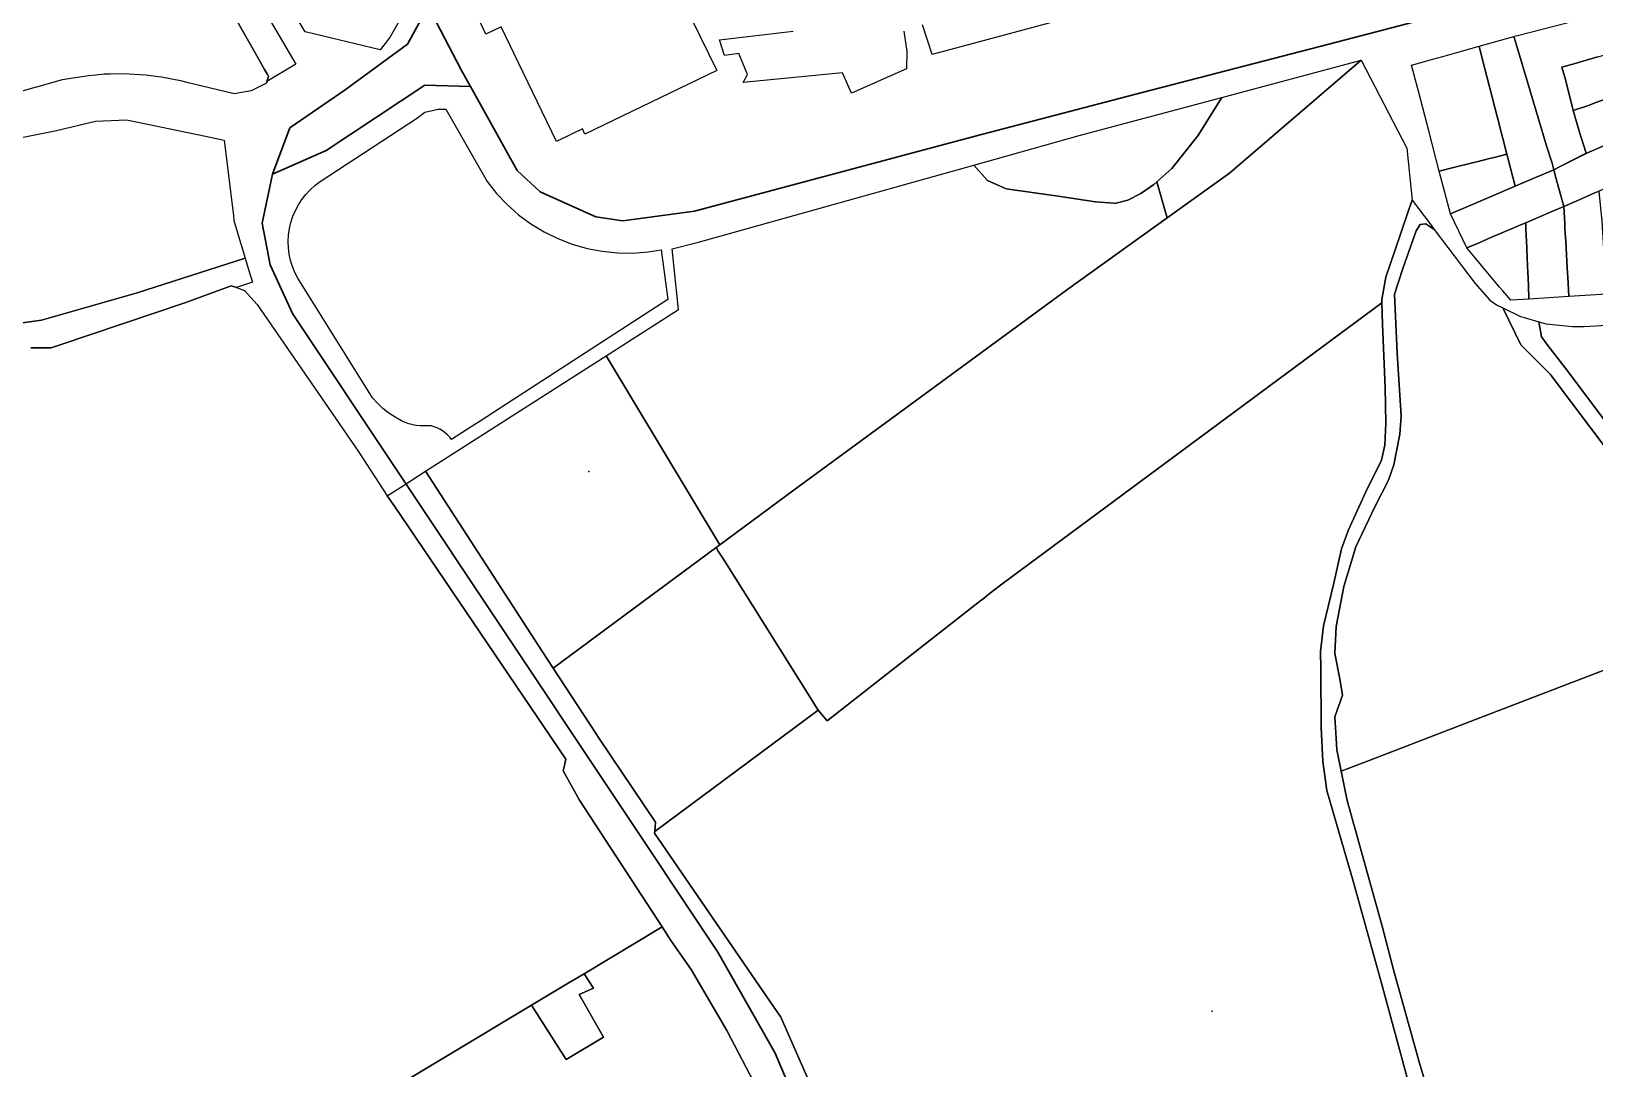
# Model space of a CAD drawing. Header units: metres. Extents: x 3 to 1027712, y 40 to 4430649.
# Drawn here: x 510162.5 to 510570.9, y 4411017.9 to 4411289 of the extents above; entities that cross this region are included whole.
import ezdxf

# ---------------------------------------------------------------- set-up
doc = ezdxf.new("R2010")
doc.units = ezdxf.units.M
doc.header["$MEASUREMENT"] = 0
doc.layers.add('A.ES.SDGC.CP.07003.cadastralparcel — CadastralParcel', color=1, linetype='Continuous')
doc.layers.add('Carreteras_5_km', color=2, linetype='Continuous', lineweight=30)
doc.layers.add('Yacimientos_arqueologicos', color=7, linetype='Continuous', true_color=0x160844)

msp = doc.modelspace()

# ---------------------------------------------------------------- linework, layer by layer
at = {"layer": 'A.ES.SDGC.CP.07003.cadastralparcel — CadastralParcel', "color": 7, "linetype": 'Continuous', "flags": 128}
for points in [[(510206.64, 4411322.92), (510231.63, 4411280.33), (510224.06, 4411275.83), (510224.43, 4411277.18), (510224.18, 4411277.63), (510223.4, 4411278.98), (510220.16, 4411284.69), (510218.52, 4411287.57), (510216.25, 4411291.58)], [(510258.69, 4411291.8), (510256.97, 4411288.69), (510256.24, 4411287.54), (510254.98, 4411285.74), (510253.64, 4411284.08), (510253.64, 4411284.08), (510234.03, 4411288.79), (510214.57, 4411321.58)], [(510480.87, 4411305.26), (510397.82, 4411282.9), (510395.29, 4411290.6)], [(510571.72, 4411282.27), (510567.78, 4411281.13), (510565.79, 4411280.55), (510562.33, 4411279.55), (510563.25, 4411276.37), (510565.27, 4411268.3), (510566.93, 4411262.58), (510567.32, 4411261.22), (510568.66, 4411257.1), (510568.67, 4411257.07), (510568.67, 4411257.07), (510561.84, 4411253.61), (510560.19, 4411252.77), (510560, 4411253.48), (510559.72, 4411254.52), (510558.31, 4411259.04), (510553.93, 4411273.69), (510550.19, 4411286.16), (510549.75, 4411287.63), (510550.22, 4411287.75), (510550.68, 4411287.87), (510573.47, 4411293.71)], [(510216.25, 4411291.58), (510218.52, 4411287.57), (510220.16, 4411284.69), (510223.4, 4411278.98), (510224.18, 4411277.63), (510224.43, 4411277.18), (510223.95, 4411275.44), (510219.93, 4411273.43), (510215.51, 4411272.59), (510210.76, 4411273.74), (510203.12, 4411275.6), (510201.9, 4411275.89), (510198.81, 4411276.55), (510196.55, 4411276.93), (510195.69, 4411277.07), (510192.55, 4411277.45), (510189.4, 4411277.69), (510188.04, 4411277.74), (510186.25, 4411277.81), (510183.08, 4411277.77), (510182.14, 4411277.73), (510182.14, 4411277.73), (510181.55, 4411277.71), (510179.4, 4411277.5), (510177.52, 4411277.33), (510173.44, 4411276.7), (510170.57, 4411276.27), (510167.18, 4411275.31), (510166.02, 4411274.98), (510163.85, 4411274.35), (510163.74, 4411274.33), (510157, 4411272.48)], [(510390.42, 4411289), (510391.21, 4411283.63), (510391.09, 4411279.18), (510376.78, 4411272.81), (510374.42, 4411278.13), (510348.42, 4411275.57), (510349.62, 4411277.62), (510347.34, 4411283.14), (510343.61, 4411282.66), (510342.29, 4411286.75), (510361.5, 4411288.98)], [(510524.82, 4411004.66), (510515.19, 4411040.27), (510507.77, 4411066.93), (510500.88, 4411090.59), (510499.82, 4411098.18), (510499.46, 4411107.01), (510499.33, 4411122.48), (510499.29, 4411126.93), (510500, 4411133.64), (510502.65, 4411144.41), (510504.77, 4411153.77), (510506.54, 4411158.71), (510511.13, 4411168.6), (510515.2, 4411176.9), (510516.08, 4411180.78), (510516.29, 4411186.54), (510516.12, 4411195.89), (510515.41, 4411212.31), (510515.25, 4411218), (510515.23, 4411218.84), (510516.29, 4411224.67), (510520.18, 4411235.97), (510522.35, 4411242.35), (510523.18, 4411244.8), (510528.14, 4411238.27), (510528.14, 4411238.27), (510528.97, 4411237.18), (510526.73, 4411238.63), (510525.31, 4411238.45), (510524.25, 4411236.86), (510520.72, 4411226.97), (510518.6, 4411220.26), (510519.29, 4411204.84), (510520.35, 4411188.42), (510520, 4411183.66), (510518.41, 4411175.71), (510517, 4411171.65), (510513.45, 4411164.68), (510508.5, 4411154.26), (510505.32, 4411143.85), (510503.38, 4411133.43), (510503.03, 4411126.37), (510504.26, 4411119.73), (510504.96, 4411115.49), (510503.02, 4411109.84), (510503.36, 4411104.25), (510503.55, 4411101.19), (510504.66, 4411095.66), (510506.2, 4411087.95), (510515.4, 4411055.15), (510518.58, 4411042.79), (510519.53, 4411039.38), (510525.12, 4411019.31), (510527.06, 4411012.95)], [(510608, 4411135.32), (510540.87, 4411109.56), (510511.95, 4411098.46), (510504.66, 4411095.66), (510503.55, 4411101.19), (510503.36, 4411104.25), (510503.36, 4411104.25), (510503.02, 4411109.84), (510504.96, 4411115.49), (510504.26, 4411119.73), (510503.03, 4411126.37), (510503.38, 4411133.43), (510505.32, 4411143.85), (510508.5, 4411154.26), (510513.45, 4411164.68), (510517, 4411171.65), (510518.41, 4411175.71), (510520, 4411183.66), (510520.35, 4411188.42), (510519.29, 4411204.84), (510518.6, 4411220.26), (510520.72, 4411226.97), (510524.25, 4411236.86), (510525.31, 4411238.45), (510526.73, 4411238.63), (510528.97, 4411237.18), (510539.69, 4411223.05), (510543.5, 4411218.74), (510545.2, 4411217.5), (510546.91, 4411216.67), (510551.58, 4411207.05), (510559.25, 4411199.39), (510575.18, 4411178.17)], [(510150.7, 4411211.51), (510165.17, 4411213.45), (510190.13, 4411220.66), (510218.39, 4411229.71), (510219.28, 4411226.74), (510220.29, 4411223.42), (510216.1, 4411221.97), (510214.72, 4411222.44), (510202.88, 4411218.13), (510169.54, 4411206.89), (510167.73, 4411206.27), (510162.43, 4411206.21)], [(510162.43, 4411206.21), (510167.73, 4411206.27), (510169.54, 4411206.89), (510202.88, 4411218.13), (510214.72, 4411222.44), (510216.1, 4411221.97), (510218.23, 4411221.24), (510221.53, 4411217.57), (510241, 4411189.29), (510248.09, 4411178.95), (510255.5, 4411167.62), (510257.35, 4411164.89), (510302.15, 4411098.78), (510301.68, 4411096.78), (510301.43, 4411095.69), (510305.72, 4411088.07), (510327.26, 4411054.93), (510306.91, 4411042.72), (510302.75, 4411040.22), (510293.18, 4411034.48), (510250.87, 4411009.1)], [(510365.63, 4411014.73), (510358.25, 4411031.4), (510352.76, 4411039.5), (510325.32, 4411079.42), (510325.36, 4411079.88), (510368.07, 4411111.61), (510370.42, 4411108.82), (510410.18, 4411139.95), (510411.45, 4411140.94), (510412.72, 4411141.94), (510416.02, 4411144.52), (510416.02, 4411144.52), (510515.25, 4411218), (510515.41, 4411212.31), (510516.12, 4411195.89), (510516.29, 4411186.54), (510516.08, 4411180.78), (510515.2, 4411176.9), (510511.13, 4411168.6), (510506.54, 4411158.71), (510504.77, 4411153.77), (510502.65, 4411144.41), (510500, 4411133.64), (510499.29, 4411126.93), (510499.33, 4411122.48), (510499.46, 4411107.01), (510499.82, 4411098.18), (510500.88, 4411090.59), (510507.77, 4411066.93), (510515.19, 4411040.27), (510524.82, 4411004.66)], [(510575.18, 4411178.17), (510559.25, 4411199.39), (510551.58, 4411207.05), (510546.91, 4411216.67), (510546.91, 4411216.67), (510551.47, 4411214.45), (510552.19, 4411214.24), (510556.32, 4411213.05), (510557.01, 4411209.1), (510558.59, 4411206.89), (510563.8, 4411200.26), (510574.9, 4411185.32)], [(510352.25, 4411012.39), (510344.15, 4411027.87), (510334.85, 4411043.83), (510329.56, 4411051.39), (510327.26, 4411054.93), (510305.72, 4411088.07), (510301.43, 4411095.69), (510301.68, 4411096.78), (510302.15, 4411098.78), (510257.35, 4411164.89), (510255.5, 4411167.62), (510259.97, 4411170.48), (510265.45, 4411173.99), (510296, 4411126.81), (510298.79, 4411122.56), (510310.06, 4411105.38), (510310.88, 4411104.16), (510325.56, 4411082.28), (510325.36, 4411079.88), (510325.32, 4411079.42), (510352.76, 4411039.5), (510358.25, 4411031.4), (510365.63, 4411014.73)], [(510527.06, 4411012.95), (510525.12, 4411019.31), (510519.53, 4411039.38), (510518.58, 4411042.79), (510515.4, 4411055.15), (510506.2, 4411087.95), (510504.66, 4411095.66), (510511.95, 4411098.46), (510540.87, 4411109.56), (510608, 4411135.32)]]:
    msp.add_lwpolyline(points, dxfattribs=at)
for points in [[(510341.55, 4411278.69), (510307.13, 4411262.09), (510306.47, 4411263.45), (510299.72, 4411260.18), (510289.77, 4411280.72), (510285.2, 4411290.15), (510281.27, 4411288.24), (510279.04, 4411292.83), (510283.72, 4411295.1), (510281.97, 4411298.7), (510284.67, 4411300.01), (510285.9, 4411297.47), (510288.69, 4411298.82), (510289.78, 4411296.57), (510294.28, 4411298.75), (510293.19, 4411301), (510303.54, 4411306.02), (510310.59, 4411291.47), (510330.64, 4411301.18), (510341.55, 4411278.69)], [(510540.7, 4411285.07), (510541.43, 4411282.21), (510545.5, 4411266.31), (510545.8, 4411265.15), (510546.03, 4411264.24), (510546.88, 4411260.92), (510547.92, 4411256.84), (510544.63, 4411256.02), (510543.39, 4411255.71), (510540.06, 4411254.88), (510539.32, 4411254.7), (510533.67, 4411253.29), (510530.28, 4411252.45), (510527.52, 4411262.95), (510524.9, 4411272.92), (510523.01, 4411280.1), (510525.19, 4411280.72), (510528.56, 4411281.66), (510531.2, 4411282.4), (510534.87, 4411283.43), (510540.7, 4411285.07)], [(510549.75, 4411287.63), (510550.19, 4411286.16), (510553.93, 4411273.69), (510558.31, 4411259.04), (510559.72, 4411254.52), (510560, 4411253.48), (510560.19, 4411252.77), (510555.41, 4411250.74), (510550.06, 4411248.46), (510548.26, 4411255.51), (510547.92, 4411256.84), (510546.88, 4411260.92), (510546.03, 4411264.24), (510545.8, 4411265.15), (510545.5, 4411266.31), (510541.43, 4411282.21), (510540.7, 4411285.07), (510549.75, 4411287.63)], [(510586.95, 4411275.96), (510584, 4411274.92), (510571.39, 4411270.46), (510569.85, 4411269.79), (510568.98, 4411269.51), (510565.27, 4411268.3), (510563.25, 4411276.37), (510562.33, 4411279.55), (510565.79, 4411280.55), (510567.78, 4411281.13), (510571.72, 4411282.27), (510572.63, 4411282.53), (510574.07, 4411282.95), (510575.87, 4411283.47), (510580.28, 4411284.75), (510584.25, 4411285.9), (510584.42, 4411284.94), (510586.66, 4411276.74), (510586.95, 4411275.96)], [(510521.84, 4411258.39), (510523.18, 4411244.8), (510522.35, 4411242.35), (510520.18, 4411235.97), (510516.29, 4411224.67), (510515.23, 4411218.84), (510515.25, 4411218), (510416.02, 4411144.52), (510412.72, 4411141.94), (510411.45, 4411140.94), (510410.18, 4411139.95), (510370.42, 4411108.82), (510368.07, 4411111.61), (510353.13, 4411135.32), (510343.71, 4411150.34), (510342.77, 4411151.83), (510341.96, 4411153.13), (510341.38, 4411154.06), (510342.32, 4411154.75), (510361.73, 4411169.11), (510389.44, 4411189.43), (510433.27, 4411221.57), (510459.21, 4411240.21), (510475.48, 4411251.91), (510509.9, 4411281.42), (510521.84, 4411258.39)], [(510458.44, 4411242.93), (510456.54, 4411249.61), (510460.41, 4411253.12), (510467.2, 4411261.6), (510473.48, 4411271.67), (510509.9, 4411281.42), (510475.48, 4411251.91), (510459.21, 4411240.21), (510458.44, 4411242.93)], [(510569.01, 4411257.24), (510568.67, 4411257.07), (510568.66, 4411257.1), (510567.32, 4411261.22), (510566.93, 4411262.58), (510565.27, 4411268.3), (510568.98, 4411269.51), (510569.85, 4411269.79), (510571.39, 4411270.46), (510584, 4411274.92), (510586.95, 4411275.96), (510589.6, 4411268.77), (510590.7, 4411266.3), (510588.41, 4411265.34), (510587.91, 4411265.14), (510573.44, 4411259.09), (510569.01, 4411257.24)], [(510263.41, 4411266.38), (510263.49, 4411266.43), (510265.3, 4411267.84), (510268.76, 4411268.64), (510270.82, 4411268.63), (510281.55, 4411249.72), (510284.03, 4411246.6), (510286.79, 4411243.68), (510289.79, 4411241.03), (510293.03, 4411238.65), (510296.45, 4411236.56), (510300.05, 4411234.79), (510303.8, 4411233.35), (510307.66, 4411232.23), (510311.6, 4411231.47), (510315.6, 4411231.06), (510319.6, 4411231), (510323.61, 4411231.3), (510327.07, 4411231.88), (510328.77, 4411218.84), (510310.22, 4411206.83), (510286.75, 4411191.63), (510279.78, 4411187.11), (510276.48, 4411184.98), (510274.99, 4411184.01), (510272.3, 4411182.27), (510271.79, 4411182.92), (510271.23, 4411183.51), (510270.61, 4411184.05), (510269.95, 4411184.53), (510269.25, 4411184.96), (510268.51, 4411185.32), (510267.74, 4411185.61), (510266.95, 4411185.83), (510265.36, 4411185.87), (510265.12, 4411185.88), (510264.1, 4411185.87), (510263.09, 4411185.96), (510262.08, 4411186.14), (510261.91, 4411186.19), (510261.1, 4411186.41), (510260.15, 4411186.77), (510259.23, 4411187.21), (510257.51, 4411188.13), (510255.89, 4411189.2), (510254.36, 4411190.41), (510252.95, 4411191.75), (510251.66, 4411193.22), (510232.09, 4411224.46), (510231.33, 4411225.95), (510230.7, 4411227.5), (510230.21, 4411229.1), (510229.87, 4411230.73), (510229.66, 4411232.39), (510229.61, 4411234.06), (510229.69, 4411235.73), (510229.93, 4411237.39), (510230.31, 4411239.02), (510230.83, 4411240.61), (510231.48, 4411242.14), (510232.27, 4411243.62), (510233.19, 4411245.02), (510234.22, 4411246.33), (510235.36, 4411247.55), (510236.61, 4411248.67), (510237.95, 4411249.67), (510263.41, 4411266.38)], [(510412.23, 4411249.94), (510408.74, 4411254.01), (510436.23, 4411261.69), (510473.48, 4411271.67), (510467.2, 4411261.6), (510460.41, 4411253.12), (510456.54, 4411249.61), (510455.74, 4411248.88), (510452.34, 4411246.55), (510448.95, 4411244.85), (510445.55, 4411244), (510445.32, 4411244.02), (510440.46, 4411244.43), (510430.7, 4411245.91), (510417.12, 4411247.82), (510412.23, 4411249.94)], [(510115.58, 4411265.12), (510120.84, 4411264.87), (510124.91, 4411264.68), (510153.34, 4411259.91), (510169.11, 4411262.99), (510179.29, 4411265.51), (510187.41, 4411265.86), (510191.2, 4411265.07), (510207.97, 4411261.53), (510212.92, 4411260.49), (510215.29, 4411240.75), (510215.44, 4411239.48), (510216.14, 4411237.15), (510218.39, 4411229.71), (510190.13, 4411220.66), (510165.17, 4411213.45), (510150.7, 4411211.51), (510145.08, 4411210.43), (510143.21, 4411209.73), (510115.58, 4411265.12)], [(510569.01, 4411257.24), (510573.44, 4411259.09), (510587.91, 4411265.14), (510588.41, 4411265.34), (510590.7, 4411266.3), (510590.77, 4411266.11), (510590.88, 4411265.82), (510592, 4411263.01), (510593.35, 4411259.97), (510594.83, 4411256.98), (510592.11, 4411255.81), (510590.21, 4411255), (510586.91, 4411253.58), (510576.26, 4411249), (510572.22, 4411247.27), (510570.49, 4411246.53), (510569.17, 4411245.96), (510565.99, 4411244.59), (510562.78, 4411243.21), (510561.92, 4411246.35), (510560.83, 4411250.4), (510560.19, 4411252.77), (510561.84, 4411253.61), (510569.01, 4411257.24)], [(510533.21, 4411241.3), (510530.28, 4411252.45), (510533.67, 4411253.29), (510539.32, 4411254.7), (510540.06, 4411254.88), (510543.39, 4411255.71), (510544.63, 4411256.02), (510547.92, 4411256.84), (510548.26, 4411255.51), (510550.06, 4411248.46), (510547.87, 4411247.53), (510545.66, 4411246.59), (510533.21, 4411241.3)], [(510342.32, 4411154.75), (510312.66, 4411204.18), (510331.58, 4411216.28), (510329.87, 4411232.08), (510336.74, 4411233.88), (510408.74, 4411254.01), (510412.23, 4411249.94), (510417.12, 4411247.82), (510430.7, 4411245.91), (510440.46, 4411244.43), (510445.32, 4411244.02), (510445.55, 4411244), (510448.95, 4411244.85), (510452.34, 4411246.55), (510455.74, 4411248.88), (510456.54, 4411249.61), (510458.44, 4411242.93), (510459.21, 4411240.21), (510433.27, 4411221.57), (510389.44, 4411189.43), (510361.73, 4411169.11), (510342.32, 4411154.75)], [(510560.19, 4411252.77), (510560.83, 4411250.4), (510561.92, 4411246.35), (510562.78, 4411243.21), (510558.88, 4411241.54), (510552.86, 4411238.95), (510551.76, 4411238.48), (510545.8, 4411235.92), (510543.96, 4411235.13), (510540.67, 4411233.72), (510537.49, 4411232.35), (510533.21, 4411241.3), (510545.66, 4411246.59), (510547.87, 4411247.53), (510550.06, 4411248.46), (510555.41, 4411250.74), (510560.19, 4411252.77)], [(510572.68, 4411240.11), (510572.7, 4411239.83), (510572.83, 4411237.72), (510572.91, 4411236.42), (510573.72, 4411223.85), (510573.95, 4411220.31), (510564.12, 4411219.66), (510563.91, 4411223.25), (510563.69, 4411227.17), (510563.3, 4411234.01), (510563.11, 4411237.31), (510563.03, 4411238.77), (510562.78, 4411243.21), (510565.99, 4411244.59), (510569.17, 4411245.96), (510570.49, 4411246.53), (510571.92, 4411247.14), (510572.68, 4411240.11)], [(510553.7, 4411218.97), (510553.55, 4411222.6), (510553.41, 4411225.99), (510553.34, 4411227.56), (510553.05, 4411234.4), (510553.01, 4411235.33), (510552.91, 4411237.63), (510552.86, 4411238.95), (510558.88, 4411241.54), (510562.78, 4411243.21), (510563.03, 4411238.77), (510563.11, 4411237.31), (510563.3, 4411234.01), (510563.69, 4411227.17), (510563.91, 4411223.25), (510564.12, 4411219.66), (510553.7, 4411218.97)], [(510548.94, 4411218.66), (510546.89, 4411221.12), (510546.03, 4411222.14), (510539.62, 4411229.8), (510537.49, 4411232.35), (510540.67, 4411233.72), (510543.96, 4411235.13), (510545.8, 4411235.92), (510551.76, 4411238.48), (510552.86, 4411238.95), (510552.91, 4411237.63), (510553.01, 4411235.33), (510553.05, 4411234.4), (510553.34, 4411227.56), (510553.41, 4411225.99), (510553.55, 4411222.6), (510553.7, 4411218.97), (510548.94, 4411218.66)], [(510556.32, 4411213.05), (510558.17, 4411212.52), (510565.1, 4411211.79), (510568.15, 4411211.86), (510601.74, 4411213.84), (510620.59, 4411211.64), (510637.91, 4411208.34), (510642.43, 4411206.6), (510642.58, 4411206.53), (510579.18, 4411180.16), (510574.9, 4411185.32), (510563.8, 4411200.26), (510558.59, 4411206.89), (510557.01, 4411209.1), (510556.32, 4411213.05)], [(510296, 4411126.81), (510265.45, 4411173.99), (510312.66, 4411204.18), (510342.32, 4411154.75), (510341.38, 4411154.06), (510319.97, 4411138.22), (510298.79, 4411122.56), (510296, 4411126.81)], [(510310.06, 4411105.38), (510298.79, 4411122.56), (510319.97, 4411138.22), (510341.38, 4411154.06), (510341.96, 4411153.13), (510342.77, 4411151.83), (510343.71, 4411150.34), (510353.13, 4411135.32), (510368.07, 4411111.61), (510325.36, 4411079.88), (510325.56, 4411082.28), (510310.88, 4411104.16), (510310.06, 4411105.38)], [(510267.16, 4410980.34), (510250.87, 4411009.1), (510293.18, 4411034.48), (510302.19, 4411020.28), (510311.98, 4411026.18), (510305.65, 4411037.25), (510309.39, 4411038.98), (510306.91, 4411042.72), (510327.26, 4411054.93), (510329.56, 4411051.39), (510334.85, 4411043.83), (510344.15, 4411027.87), (510352.25, 4411012.39), (510354.26, 4411008.02), (510333.63, 4411004.03), (510331.44, 4411003.25), (510313, 4410996.68), (510300.78, 4410992.32), (510295.59, 4410990.47), (510267.16, 4410980.34)], [(510302.19, 4411020.28), (510293.18, 4411034.48), (510302.75, 4411040.22), (510306.91, 4411042.72), (510309.39, 4411038.98), (510305.65, 4411037.25), (510311.98, 4411026.18), (510302.19, 4411020.28)]]:
    msp.add_lwpolyline(points, close=True, dxfattribs=at)
at = {"layer": 'Carreteras_5_km'}
for p, q in [((510514.14, 4411288.94, 10.58), (510572.33, 4411304.21, 9.33)), ((510514.14, 4411288.94, 10.58), (510572.33, 4411304.21, 9.33)), ((510499.05, 4411284.98, 10.91), (510514.14, 4411288.94, 10.58)), ((510499.05, 4411284.98, 10.91), (510514.14, 4411288.94, 10.58)), ((510452.7, 4411272.94, 11.75), (510499.05, 4411284.98, 10.91)), ((510452.7, 4411272.94, 11.75), (510499.05, 4411284.98, 10.91)), ((510409.04, 4411261.57, 12.61), (510452.7, 4411272.94, 11.75)), ((510409.04, 4411261.57, 12.61), (510452.7, 4411272.94, 11.75)), ((510376.15, 4411252.78, 13.32), (510409.04, 4411261.57, 12.61)), ((510376.15, 4411252.78, 13.32), (510409.04, 4411261.57, 12.61))]:
    msp.add_line(p, q, dxfattribs=at)
for points in [[(510266.21, 4411295.43, 14.22), (510260.76, 4411285.57, 14.28), (510244.47, 4411273.62, 14.02), (510230.04, 4411263.69, 13.57), (510225.54, 4411251.58, 12.9)], [(510266.21, 4411295.43, 14.22), (510274.79, 4411278.85, 14.62), (510277.2, 4411274.53, 14.68)], [(510266.21, 4411295.43, 14.22), (510274.79, 4411278.85, 14.62), (510277.2, 4411274.53, 14.68)], [(510225.54, 4411251.58, 12.9), (510239.5, 4411257.79, 13.43), (510265.26, 4411274.86, 14.62), (510277.2, 4411274.53, 14.68)], [(510277.2, 4411274.53, 14.68), (510289.39, 4411252.58, 14.98), (510295.45, 4411247.02, 15), (510309.94, 4411240.45, 14.8), (510317.01, 4411239.44, 14.72), (510335.7, 4411241.97, 14.2), (510376.15, 4411252.78, 13.32)], [(510277.2, 4411274.53, 14.68), (510289.39, 4411252.58, 14.98), (510295.45, 4411247.02, 15), (510309.94, 4411240.45, 14.8), (510317.01, 4411239.44, 14.72), (510335.7, 4411241.97, 14.2), (510376.15, 4411252.78, 13.32)], [(510224.87, 4411227.95, 11.93), (510222.81, 4411238.86, 12.31), (510225.54, 4411251.58, 12.9)], [(510383.38, 4410959.02, 10.72), (510356.82, 4411021.97, 10.79), (510341.87, 4411048.33, 10.47), (510230.71, 4411215.21, 11.59), (510224.87, 4411227.95, 11.93)]]:
    msp.add_polyline3d(points, dxfattribs=at)
at = {"layer": 'Yacimientos_arqueologicos'}
for p in [(510308.16, 4411173.9, 11.2), (510470.92, 4411032.94, 11.4)]:
    msp.add_point(p, dxfattribs=at)

doc.saveas('drawing.dxf')
